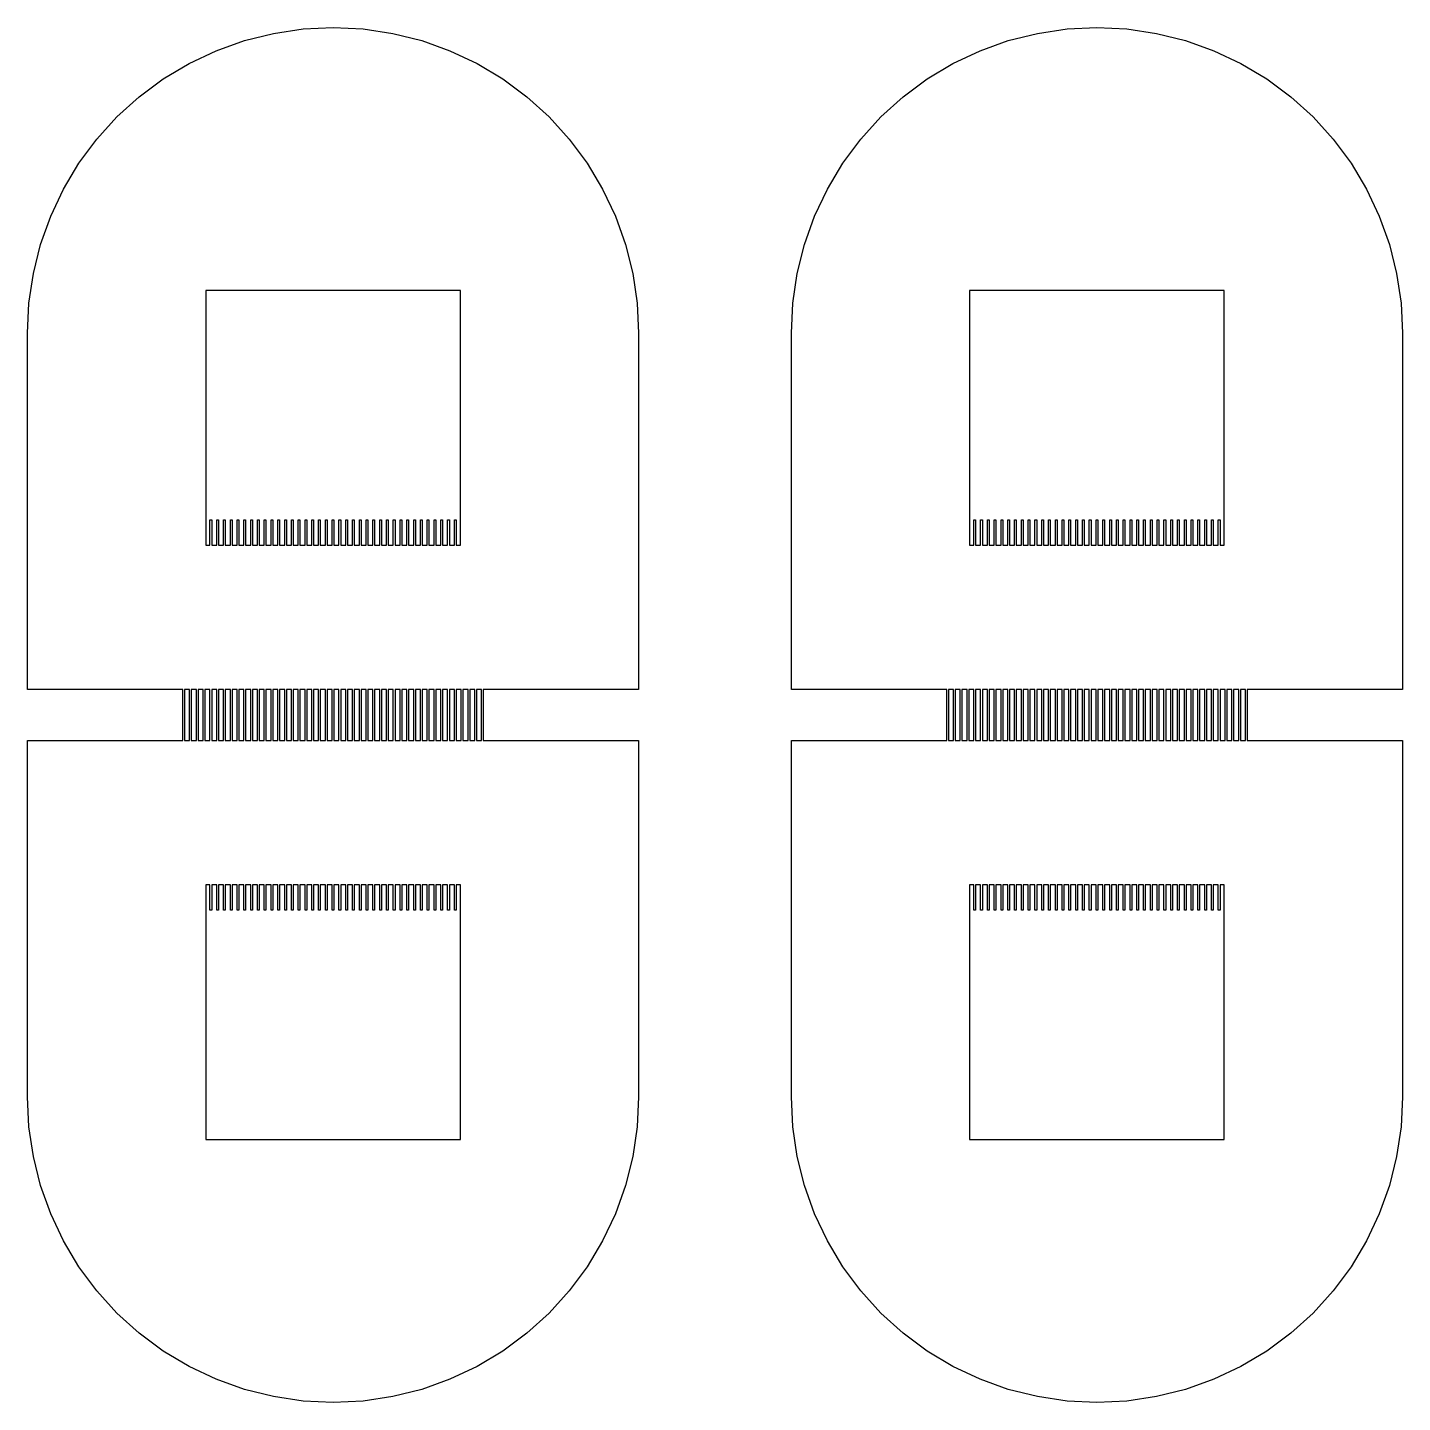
# Model space of a CAD drawing. Extents: x -25 to 122, y -49 to 104.
# Drawn here: x 9.63 to 17.88, y 0.46 to 8.71 of the extents above; entities that cross this region are included whole.
import ezdxf

# ---------------------------------------------------------------- set-up
doc = ezdxf.new("R2010")
doc.units = 0

msp = doc.modelspace()

# ---------------------------------------------------------------- linework, layer by layer
for p, q in [((10.9313, 8.63345), (11.1059, 8.6772)), ((11.1059, 8.6772), (11.284, 8.7036)), ((11.284, 8.7036), (11.4637, 8.71243)), ((11.4637, 8.71243), (11.6435, 8.7036)), ((11.6435, 8.7036), (11.8216, 8.6772)), ((11.8216, 8.6772), (11.9962, 8.63345)), ((15.5168, 8.63345), (15.6914, 8.6772)), ((15.6914, 8.6772), (15.8695, 8.7036)), ((15.8695, 8.7036), (16.0492, 8.71243)), ((16.0492, 8.71243), (16.229, 8.7036)), ((16.229, 8.7036), (16.4071, 8.6772)), ((16.4071, 8.6772), (16.5817, 8.63345)), ((10.7618, 8.57281), (10.9313, 8.63345)), ((11.9962, 8.63345), (12.1657, 8.57281)), ((15.3473, 8.57281), (15.5168, 8.63345)), ((16.5817, 8.63345), (16.7512, 8.57281)), ((10.5991, 8.49585), (10.7618, 8.57281)), ((12.1657, 8.57281), (12.3284, 8.49585)), ((15.1846, 8.49585), (15.3473, 8.57281)), ((16.7512, 8.57281), (16.9139, 8.49585)), ((10.4447, 8.40332), (10.5991, 8.49585)), ((12.3284, 8.49585), (12.4828, 8.40332)), ((15.0302, 8.40332), (15.1846, 8.49585)), ((16.9139, 8.49585), (17.0683, 8.40332)), ((10.3001, 8.2961), (10.4447, 8.40332)), ((12.4828, 8.40332), (12.6273, 8.2961)), ((14.8856, 8.2961), (15.0302, 8.40332)), ((17.0683, 8.40332), (17.2128, 8.2961)), ((10.1668, 8.1752), (10.3001, 8.2961)), ((12.6273, 8.2961), (12.7607, 8.1752)), ((14.7523, 8.1752), (14.8856, 8.2961)), ((17.2128, 8.2961), (17.3462, 8.1752)), ((10.0459, 8.04184), (10.1668, 8.1752)), ((12.7607, 8.1752), (12.8816, 8.04184)), ((14.6314, 8.04184), (14.7523, 8.1752)), ((17.3462, 8.1752), (17.4671, 8.04184)), ((9.93866, 7.89726), (10.0459, 8.04184)), ((12.8816, 8.04184), (12.9888, 7.89726)), ((14.5242, 7.89726), (14.6314, 8.04184)), ((17.4671, 8.04184), (17.5743, 7.89726)), ((9.84613, 7.74287), (9.93866, 7.89726)), ((12.9888, 7.89726), (13.0813, 7.74287)), ((14.4316, 7.74287), (14.5242, 7.89726)), ((17.5743, 7.89726), (17.6669, 7.74287)), ((9.76917, 7.58015), (9.84613, 7.74287)), ((13.0813, 7.74287), (13.1583, 7.58015)), ((14.3547, 7.58015), (14.4316, 7.74287)), ((17.6669, 7.74287), (17.7438, 7.58015)), ((9.70853, 7.41068), (9.76917, 7.58015)), ((13.1583, 7.58015), (13.219, 7.41068)), ((14.294, 7.41068), (14.3547, 7.58015)), ((17.7438, 7.58015), (17.8045, 7.41068)), ((9.66479, 7.23607), (9.70853, 7.41068)), ((13.219, 7.41068), (13.2627, 7.23607)), ((14.2503, 7.23607), (14.294, 7.41068)), ((17.8045, 7.41068), (17.8482, 7.23607)), ((9.63838, 7.05801), (9.66479, 7.23607)), ((13.2627, 7.23607), (13.2891, 7.05801)), ((14.2239, 7.05801), (14.2503, 7.23607)), ((17.8482, 7.23607), (17.8746, 7.05801)), ((12.228, 7.133), (10.6995, 7.133)), ((10.6995, 7.133), (10.6995, 5.60449)), ((12.228, 5.60449), (12.228, 7.133)), ((16.8135, 7.133), (15.285, 7.133)), ((15.285, 7.133), (15.285, 5.60449)), ((16.8135, 5.60449), (16.8135, 7.133)), ((9.62956, 6.87823), (9.63838, 7.05801)), ((13.2891, 7.05801), (13.2979, 6.87823)), ((14.2151, 6.87823), (14.2239, 7.05801)), ((17.8746, 7.05801), (17.8834, 6.87823)), ((9.62956, 4.73834), (9.62956, 6.87823)), ((13.2979, 6.87823), (13.2979, 4.73834)), ((14.2151, 4.73834), (14.2151, 6.87823)), ((17.8834, 6.87823), (17.8834, 4.73834)), ((10.725, 5.75734), (10.7352, 5.75734)), ((10.725, 5.60449), (10.725, 5.75734)), ((10.7352, 5.75734), (10.7352, 5.60449)), ((10.7657, 5.60449), (10.7657, 5.75734)), ((10.7657, 5.75734), (10.7759, 5.75734)), ((10.7759, 5.75734), (10.7759, 5.60449)), ((10.8065, 5.60449), (10.8065, 5.75734)), ((10.8065, 5.75734), (10.8167, 5.75734)), ((10.8167, 5.75734), (10.8167, 5.60449)), ((10.8472, 5.60449), (10.8472, 5.75734)), ((10.8472, 5.75734), (10.8575, 5.75734)), ((10.8575, 5.75734), (10.8575, 5.60449)), ((10.888, 5.60449), (10.888, 5.75734)), ((10.888, 5.75734), (10.8982, 5.75734)), ((10.8982, 5.75734), (10.8982, 5.60449)), ((10.9288, 5.60449), (10.9288, 5.75734)), ((10.9288, 5.75734), (10.939, 5.75734)), ((10.939, 5.75734), (10.939, 5.60449)), ((10.9695, 5.60449), (10.9695, 5.75734)), ((10.9695, 5.75734), (10.9797, 5.75734)), ((10.9797, 5.75734), (10.9797, 5.60449)), ((11.0103, 5.60449), (11.0103, 5.75734)), ((11.0103, 5.75734), (11.0205, 5.75734)), ((11.0205, 5.75734), (11.0205, 5.60449)), ((11.0511, 5.60449), (11.0511, 5.75734)), ((11.0511, 5.75734), (11.0612, 5.75734)), ((11.0612, 5.75734), (11.0612, 5.60449)), ((11.0918, 5.60449), (11.0918, 5.75734)), ((11.0918, 5.75734), (11.102, 5.75734)), ((11.102, 5.75734), (11.102, 5.60449)), ((11.1326, 5.60449), (11.1326, 5.75734)), ((11.1326, 5.75734), (11.1428, 5.75734)), ((11.1428, 5.75734), (11.1428, 5.60449)), ((11.1733, 5.60449), (11.1733, 5.75734)), ((11.1733, 5.75734), (11.1835, 5.75734)), ((11.1835, 5.75734), (11.1835, 5.60449)), ((11.2141, 5.60449), (11.2141, 5.75734)), ((11.2141, 5.75734), (11.2243, 5.75734)), ((11.2243, 5.75734), (11.2243, 5.60449)), ((11.2549, 5.60449), (11.2549, 5.75734)), ((11.2549, 5.75734), (11.265, 5.75734)), ((11.265, 5.75734), (11.265, 5.60449)), ((11.2956, 5.60449), (11.2956, 5.75734)), ((11.2956, 5.75734), (11.3058, 5.75734)), ((11.3058, 5.75734), (11.3058, 5.60449)), ((11.3364, 5.60449), (11.3364, 5.75734)), ((11.3364, 5.75734), (11.3466, 5.75734)), ((11.3466, 5.75734), (11.3466, 5.60449)), ((11.3771, 5.60449), (11.3771, 5.75734)), ((11.3771, 5.75734), (11.3873, 5.75734)), ((11.3873, 5.75734), (11.3873, 5.60449)), ((11.4179, 5.60449), (11.4179, 5.75734)), ((11.4179, 5.75734), (11.4281, 5.75734)), ((11.4281, 5.75734), (11.4281, 5.60449)), ((11.4587, 5.60449), (11.4587, 5.75734)), ((11.4587, 5.75734), (11.4688, 5.75734)), ((11.4688, 5.75734), (11.4688, 5.60449)), ((11.4994, 5.60449), (11.4994, 5.75734)), ((11.4994, 5.75734), (11.5096, 5.75734)), ((11.5096, 5.75734), (11.5096, 5.60449)), ((11.5402, 5.60449), (11.5402, 5.75734)), ((11.5402, 5.75734), (11.5504, 5.75734)), ((11.5504, 5.75734), (11.5504, 5.60449)), ((11.5809, 5.60449), (11.5809, 5.75734)), ((11.5809, 5.75734), (11.5911, 5.75734)), ((11.5911, 5.75734), (11.5911, 5.60449)), ((11.6217, 5.60449), (11.6217, 5.75734)), ((11.6217, 5.75734), (11.6319, 5.75734)), ((11.6319, 5.75734), (11.6319, 5.60449)), ((11.6624, 5.60449), (11.6624, 5.75734)), ((11.6624, 5.75734), (11.6726, 5.75734)), ((11.6726, 5.75734), (11.6726, 5.60449)), ((11.7032, 5.60449), (11.7032, 5.75734)), ((11.7032, 5.75734), (11.7134, 5.75734)), ((11.7134, 5.75734), (11.7134, 5.60449)), ((11.744, 5.60449), (11.744, 5.75734)), ((11.744, 5.75734), (11.7542, 5.75734)), ((11.7542, 5.75734), (11.7542, 5.60449)), ((11.7847, 5.60449), (11.7847, 5.75734)), ((11.7847, 5.75734), (11.7949, 5.75734)), ((11.7949, 5.75734), (11.7949, 5.60449)), ((11.8255, 5.60449), (11.8255, 5.75734)), ((11.8255, 5.75734), (11.8357, 5.75734)), ((11.8357, 5.75734), (11.8357, 5.60449)), ((11.8662, 5.60449), (11.8662, 5.75734)), ((11.8662, 5.75734), (11.8764, 5.75734)), ((11.8764, 5.75734), (11.8764, 5.60449)), ((11.907, 5.60449), (11.907, 5.75734)), ((11.907, 5.75734), (11.9172, 5.75734)), ((11.9172, 5.75734), (11.9172, 5.60449)), ((11.9478, 5.60449), (11.9478, 5.75734)), ((11.9478, 5.75734), (11.9579, 5.75734)), ((11.9579, 5.75734), (11.9579, 5.60449)), ((11.9885, 5.60449), (11.9885, 5.75734)), ((11.9885, 5.75734), (11.9987, 5.75734)), ((11.9987, 5.75734), (11.9987, 5.60449)), ((12.0293, 5.60449), (12.0293, 5.75734)), ((12.0293, 5.75734), (12.0395, 5.75734)), ((12.0395, 5.75734), (12.0395, 5.60449)), ((12.07, 5.60449), (12.07, 5.75734)), ((12.07, 5.75734), (12.0802, 5.75734)), ((12.0802, 5.75734), (12.0802, 5.60449)), ((12.1108, 5.60449), (12.1108, 5.75734)), ((12.1108, 5.75734), (12.121, 5.75734)), ((12.121, 5.75734), (12.121, 5.60449)), ((12.1516, 5.60449), (12.1516, 5.75734)), ((12.1516, 5.75734), (12.1618, 5.75734)), ((12.1618, 5.75734), (12.1618, 5.60449)), ((12.1923, 5.60449), (12.1923, 5.75734)), ((12.1923, 5.75734), (12.2025, 5.75734)), ((12.2025, 5.75734), (12.2025, 5.60449)), ((15.3105, 5.75734), (15.3207, 5.75734)), ((15.3105, 5.60449), (15.3105, 5.75734)), ((15.3207, 5.75734), (15.3207, 5.60449)), ((15.3512, 5.60449), (15.3512, 5.75734)), ((15.3512, 5.75734), (15.3614, 5.75734)), ((15.3614, 5.75734), (15.3614, 5.60449)), ((15.392, 5.60449), (15.392, 5.75734)), ((15.392, 5.75734), (15.4022, 5.75734)), ((15.4022, 5.75734), (15.4022, 5.60449)), ((15.4328, 5.60449), (15.4328, 5.75734)), ((15.4328, 5.75734), (15.4429, 5.75734)), ((15.4429, 5.75734), (15.4429, 5.60449)), ((15.4735, 5.60449), (15.4735, 5.75734)), ((15.4735, 5.75734), (15.4837, 5.75734)), ((15.4837, 5.75734), (15.4837, 5.60449)), ((15.5143, 5.60449), (15.5143, 5.75734)), ((15.5143, 5.75734), (15.5245, 5.75734)), ((15.5245, 5.75734), (15.5245, 5.60449)), ((15.555, 5.60449), (15.555, 5.75734)), ((15.555, 5.75734), (15.5652, 5.75734)), ((15.5652, 5.75734), (15.5652, 5.60449)), ((15.5958, 5.60449), (15.5958, 5.75734)), ((15.5958, 5.75734), (15.606, 5.75734)), ((15.606, 5.75734), (15.606, 5.60449)), ((15.6366, 5.60449), (15.6366, 5.75734)), ((15.6366, 5.75734), (15.6467, 5.75734)), ((15.6467, 5.75734), (15.6467, 5.60449)), ((15.6773, 5.60449), (15.6773, 5.75734)), ((15.6773, 5.75734), (15.6875, 5.75734)), ((15.6875, 5.75734), (15.6875, 5.60449)), ((15.7181, 5.60449), (15.7181, 5.75734)), ((15.7181, 5.75734), (15.7283, 5.75734)), ((15.7283, 5.75734), (15.7283, 5.60449)), ((15.7588, 5.60449), (15.7588, 5.75734)), ((15.7588, 5.75734), (15.769, 5.75734)), ((15.769, 5.75734), (15.769, 5.60449)), ((15.7996, 5.60449), (15.7996, 5.75734)), ((15.7996, 5.75734), (15.8098, 5.75734)), ((15.8098, 5.75734), (15.8098, 5.60449)), ((15.8404, 5.60449), (15.8404, 5.75734)), ((15.8404, 5.75734), (15.8505, 5.75734)), ((15.8505, 5.75734), (15.8505, 5.60449)), ((15.8811, 5.60449), (15.8811, 5.75734)), ((15.8811, 5.75734), (15.8913, 5.75734)), ((15.8913, 5.75734), (15.8913, 5.60449)), ((15.9219, 5.60449), (15.9219, 5.75734)), ((15.9219, 5.75734), (15.9321, 5.75734)), ((15.9321, 5.75734), (15.9321, 5.60449)), ((15.9626, 5.60449), (15.9626, 5.75734)), ((15.9626, 5.75734), (15.9728, 5.75734)), ((15.9728, 5.75734), (15.9728, 5.60449)), ((16.0034, 5.60449), (16.0034, 5.75734)), ((16.0034, 5.75734), (16.0136, 5.75734)), ((16.0136, 5.75734), (16.0136, 5.60449)), ((16.0442, 5.60449), (16.0442, 5.75734)), ((16.0442, 5.75734), (16.0543, 5.75734)), ((16.0543, 5.75734), (16.0543, 5.60449)), ((16.0849, 5.60449), (16.0849, 5.75734)), ((16.0849, 5.75734), (16.0951, 5.75734)), ((16.0951, 5.75734), (16.0951, 5.60449)), ((16.1257, 5.60449), (16.1257, 5.75734)), ((16.1257, 5.75734), (16.1358, 5.75734)), ((16.1358, 5.75734), (16.1358, 5.60449)), ((16.1664, 5.60449), (16.1664, 5.75734)), ((16.1664, 5.75734), (16.1766, 5.75734)), ((16.1766, 5.75734), (16.1766, 5.60449)), ((16.2072, 5.60449), (16.2072, 5.75734)), ((16.2072, 5.75734), (16.2174, 5.75734)), ((16.2174, 5.75734), (16.2174, 5.60449)), ((16.2479, 5.60449), (16.2479, 5.75734)), ((16.2479, 5.75734), (16.2581, 5.75734)), ((16.2581, 5.75734), (16.2581, 5.60449)), ((16.2887, 5.60449), (16.2887, 5.75734)), ((16.2887, 5.75734), (16.2989, 5.75734)), ((16.2989, 5.75734), (16.2989, 5.60449)), ((16.3295, 5.60449), (16.3295, 5.75734)), ((16.3295, 5.75734), (16.3396, 5.75734)), ((16.3396, 5.75734), (16.3396, 5.60449)), ((16.3702, 5.60449), (16.3702, 5.75734)), ((16.3702, 5.75734), (16.3804, 5.75734)), ((16.3804, 5.75734), (16.3804, 5.60449)), ((16.411, 5.60449), (16.411, 5.75734)), ((16.411, 5.75734), (16.4212, 5.75734)), ((16.4212, 5.75734), (16.4212, 5.60449)), ((16.4517, 5.60449), (16.4517, 5.75734)), ((16.4517, 5.75734), (16.4619, 5.75734)), ((16.4619, 5.75734), (16.4619, 5.60449)), ((16.4925, 5.60449), (16.4925, 5.75734)), ((16.4925, 5.75734), (16.5027, 5.75734)), ((16.5027, 5.75734), (16.5027, 5.60449)), ((16.5333, 5.60449), (16.5333, 5.75734)), ((16.5333, 5.75734), (16.5434, 5.75734)), ((16.5434, 5.75734), (16.5434, 5.60449)), ((16.574, 5.60449), (16.574, 5.75734)), ((16.574, 5.75734), (16.5842, 5.75734)), ((16.5842, 5.75734), (16.5842, 5.60449)), ((16.6148, 5.60449), (16.6148, 5.75734)), ((16.6148, 5.75734), (16.625, 5.75734)), ((16.625, 5.75734), (16.625, 5.60449)), ((16.6555, 5.60449), (16.6555, 5.75734)), ((16.6555, 5.75734), (16.6657, 5.75734)), ((16.6657, 5.75734), (16.6657, 5.60449)), ((16.6963, 5.60449), (16.6963, 5.75734)), ((16.6963, 5.75734), (16.7065, 5.75734)), ((16.7065, 5.75734), (16.7065, 5.60449)), ((16.7371, 5.60449), (16.7371, 5.75734)), ((16.7371, 5.75734), (16.7473, 5.75734)), ((16.7473, 5.75734), (16.7473, 5.60449)), ((16.7778, 5.60449), (16.7778, 5.75734)), ((16.7778, 5.75734), (16.788, 5.75734)), ((16.788, 5.75734), (16.788, 5.60449)), ((10.6995, 5.60449), (10.725, 5.60449)), ((10.7352, 5.60449), (10.7657, 5.60449)), ((10.7759, 5.60449), (10.8065, 5.60449)), ((10.8167, 5.60449), (10.8472, 5.60449)), ((10.8575, 5.60449), (10.888, 5.60449)), ((10.8982, 5.60449), (10.9288, 5.60449)), ((10.939, 5.60449), (10.9695, 5.60449)), ((10.9797, 5.60449), (11.0103, 5.60449)), ((11.0205, 5.60449), (11.0511, 5.60449)), ((11.0612, 5.60449), (11.0918, 5.60449)), ((11.102, 5.60449), (11.1326, 5.60449)), ((11.1428, 5.60449), (11.1733, 5.60449)), ((11.1835, 5.60449), (11.2141, 5.60449)), ((11.2243, 5.60449), (11.2549, 5.60449)), ((11.265, 5.60449), (11.2956, 5.60449)), ((11.3058, 5.60449), (11.3364, 5.60449)), ((11.3466, 5.60449), (11.3771, 5.60449)), ((11.3873, 5.60449), (11.4179, 5.60449)), ((11.4281, 5.60449), (11.4587, 5.60449)), ((11.4688, 5.60449), (11.4994, 5.60449)), ((11.5096, 5.60449), (11.5402, 5.60449)), ((11.5504, 5.60449), (11.5809, 5.60449)), ((11.5911, 5.60449), (11.6217, 5.60449)), ((11.6319, 5.60449), (11.6624, 5.60449)), ((11.6726, 5.60449), (11.7032, 5.60449)), ((11.7134, 5.60449), (11.744, 5.60449)), ((11.7542, 5.60449), (11.7847, 5.60449)), ((11.7949, 5.60449), (11.8255, 5.60449)), ((11.8357, 5.60449), (11.8662, 5.60449)), ((11.8764, 5.60449), (11.907, 5.60449)), ((11.9172, 5.60449), (11.9478, 5.60449)), ((11.9579, 5.60449), (11.9885, 5.60449)), ((11.9987, 5.60449), (12.0293, 5.60449)), ((12.0395, 5.60449), (12.07, 5.60449)), ((12.0802, 5.60449), (12.1108, 5.60449)), ((12.121, 5.60449), (12.1516, 5.60449)), ((12.1618, 5.60449), (12.1923, 5.60449)), ((12.2025, 5.60449), (12.228, 5.60449)), ((15.285, 5.60449), (15.3105, 5.60449)), ((15.3207, 5.60449), (15.3512, 5.60449)), ((15.3614, 5.60449), (15.392, 5.60449)), ((15.4022, 5.60449), (15.4328, 5.60449)), ((15.4429, 5.60449), (15.4735, 5.60449)), ((15.4837, 5.60449), (15.5143, 5.60449)), ((15.5245, 5.60449), (15.555, 5.60449)), ((15.5652, 5.60449), (15.5958, 5.60449)), ((15.606, 5.60449), (15.6366, 5.60449)), ((15.6467, 5.60449), (15.6773, 5.60449)), ((15.6875, 5.60449), (15.7181, 5.60449)), ((15.7283, 5.60449), (15.7588, 5.60449)), ((15.769, 5.60449), (15.7996, 5.60449)), ((15.8098, 5.60449), (15.8404, 5.60449)), ((15.8505, 5.60449), (15.8811, 5.60449)), ((15.8913, 5.60449), (15.9219, 5.60449)), ((15.9321, 5.60449), (15.9626, 5.60449)), ((15.9728, 5.60449), (16.0034, 5.60449)), ((16.0136, 5.60449), (16.0442, 5.60449)), ((16.0543, 5.60449), (16.0849, 5.60449)), ((16.0951, 5.60449), (16.1257, 5.60449)), ((16.1358, 5.60449), (16.1664, 5.60449)), ((16.1766, 5.60449), (16.2072, 5.60449)), ((16.2174, 5.60449), (16.2479, 5.60449)), ((16.2581, 5.60449), (16.2887, 5.60449)), ((16.2989, 5.60449), (16.3295, 5.60449)), ((16.3396, 5.60449), (16.3702, 5.60449)), ((16.3804, 5.60449), (16.411, 5.60449)), ((16.4212, 5.60449), (16.4517, 5.60449)), ((16.4619, 5.60449), (16.4925, 5.60449)), ((16.5027, 5.60449), (16.5333, 5.60449)), ((16.5434, 5.60449), (16.574, 5.60449)), ((16.5842, 5.60449), (16.6148, 5.60449)), ((16.625, 5.60449), (16.6555, 5.60449)), ((16.6657, 5.60449), (16.6963, 5.60449)), ((16.7065, 5.60449), (16.7371, 5.60449)), ((16.7473, 5.60449), (16.7778, 5.60449)), ((16.788, 5.60449), (16.8135, 5.60449)), ((10.5619, 4.73834), (9.62956, 4.73834)), ((10.5619, 4.43265), (10.5619, 4.73834)), ((10.6027, 4.73834), (10.5721, 4.73834)), ((10.5721, 4.73834), (10.5721, 4.43265)), ((10.6027, 4.43265), (10.6027, 4.73834)), ((10.6434, 4.73834), (10.6129, 4.73834)), ((10.6129, 4.73834), (10.6129, 4.43265)), ((10.6434, 4.43265), (10.6434, 4.73834)), ((10.6842, 4.73834), (10.6536, 4.73834)), ((10.6536, 4.73834), (10.6536, 4.43265)), ((10.6842, 4.43265), (10.6842, 4.73834)), ((10.725, 4.73834), (10.6944, 4.73834)), ((10.6944, 4.73834), (10.6944, 4.43265)), ((10.725, 4.43265), (10.725, 4.73834)), ((10.7657, 4.73834), (10.7352, 4.73834)), ((10.7352, 4.73834), (10.7352, 4.43265)), ((10.7657, 4.43265), (10.7657, 4.73834)), ((10.8065, 4.73834), (10.7759, 4.73834)), ((10.7759, 4.73834), (10.7759, 4.43265)), ((10.8065, 4.43265), (10.8065, 4.73834)), ((10.8472, 4.73834), (10.8167, 4.73834)), ((10.8167, 4.73834), (10.8167, 4.43265)), ((10.8472, 4.43265), (10.8472, 4.73834)), ((10.888, 4.73834), (10.8575, 4.73834)), ((10.8575, 4.73834), (10.8575, 4.43265)), ((10.888, 4.43265), (10.888, 4.73834)), ((10.9288, 4.73834), (10.8982, 4.73834)), ((10.8982, 4.73834), (10.8982, 4.43265)), ((10.9288, 4.43265), (10.9288, 4.73834)), ((10.9695, 4.73834), (10.939, 4.73834)), ((10.939, 4.73834), (10.939, 4.43265)), ((10.9695, 4.43265), (10.9695, 4.73834)), ((11.0103, 4.73834), (10.9797, 4.73834)), ((10.9797, 4.73834), (10.9797, 4.43265)), ((11.0103, 4.43265), (11.0103, 4.73834)), ((11.0511, 4.73834), (11.0205, 4.73834)), ((11.0205, 4.73834), (11.0205, 4.43265)), ((11.0511, 4.43265), (11.0511, 4.73834)), ((11.0918, 4.73834), (11.0612, 4.73834)), ((11.0612, 4.73834), (11.0612, 4.43265)), ((11.0918, 4.43265), (11.0918, 4.73834)), ((11.1326, 4.73834), (11.102, 4.73834)), ((11.102, 4.73834), (11.102, 4.43265)), ((11.1326, 4.43265), (11.1326, 4.73834)), ((11.1733, 4.73834), (11.1428, 4.73834)), ((11.1428, 4.73834), (11.1428, 4.43265)), ((11.1733, 4.43265), (11.1733, 4.73834)), ((11.2141, 4.73834), (11.1835, 4.73834)), ((11.1835, 4.73834), (11.1835, 4.43265)), ((11.2141, 4.43265), (11.2141, 4.73834)), ((11.2549, 4.73834), (11.2243, 4.73834)), ((11.2243, 4.73834), (11.2243, 4.43265)), ((11.2549, 4.43265), (11.2549, 4.73834)), ((11.2956, 4.73834), (11.265, 4.73834)), ((11.265, 4.73834), (11.265, 4.43265)), ((11.2956, 4.43265), (11.2956, 4.73834)), ((11.3364, 4.73834), (11.3058, 4.73834)), ((11.3058, 4.73834), (11.3058, 4.43265)), ((11.3364, 4.43265), (11.3364, 4.73834)), ((11.3771, 4.73834), (11.3466, 4.73834)), ((11.3466, 4.73834), (11.3466, 4.43265)), ((11.3771, 4.43265), (11.3771, 4.73834)), ((11.4179, 4.73834), (11.3873, 4.73834)), ((11.3873, 4.73834), (11.3873, 4.43265)), ((11.4179, 4.43265), (11.4179, 4.73834)), ((11.4587, 4.73834), (11.4281, 4.73834)), ((11.4281, 4.73834), (11.4281, 4.43265)), ((11.4587, 4.43265), (11.4587, 4.73834)), ((11.4994, 4.73834), (11.4688, 4.73834)), ((11.4688, 4.73834), (11.4688, 4.43265)), ((11.4994, 4.43265), (11.4994, 4.73834)), ((11.5402, 4.73834), (11.5096, 4.73834)), ((11.5096, 4.73834), (11.5096, 4.43265)), ((11.5402, 4.43265), (11.5402, 4.73834)), ((11.5809, 4.73834), (11.5504, 4.73834)), ((11.5504, 4.73834), (11.5504, 4.43265)), ((11.5809, 4.43265), (11.5809, 4.73834)), ((11.6217, 4.73834), (11.5911, 4.73834)), ((11.5911, 4.73834), (11.5911, 4.43265)), ((11.6217, 4.43265), (11.6217, 4.73834)), ((11.6624, 4.73834), (11.6319, 4.73834)), ((11.6319, 4.73834), (11.6319, 4.43265)), ((11.6624, 4.43265), (11.6624, 4.73834)), ((11.7032, 4.73834), (11.6726, 4.73834)), ((11.6726, 4.73834), (11.6726, 4.43265)), ((11.7032, 4.43265), (11.7032, 4.73834)), ((11.744, 4.73834), (11.7134, 4.73834)), ((11.7134, 4.73834), (11.7134, 4.43265)), ((11.744, 4.43265), (11.744, 4.73834)), ((11.7847, 4.73834), (11.7542, 4.73834)), ((11.7542, 4.73834), (11.7542, 4.43265)), ((11.7847, 4.43265), (11.7847, 4.73834)), ((11.8255, 4.73834), (11.7949, 4.73834)), ((11.7949, 4.73834), (11.7949, 4.43265)), ((11.8255, 4.43265), (11.8255, 4.73834)), ((11.8662, 4.73834), (11.8357, 4.73834)), ((11.8357, 4.73834), (11.8357, 4.43265)), ((11.8662, 4.43265), (11.8662, 4.73834)), ((11.907, 4.73834), (11.8764, 4.73834)), ((11.8764, 4.73834), (11.8764, 4.43265)), ((11.907, 4.43265), (11.907, 4.73834)), ((11.9478, 4.73834), (11.9172, 4.73834)), ((11.9172, 4.73834), (11.9172, 4.43265)), ((11.9478, 4.43265), (11.9478, 4.73834)), ((11.9885, 4.73834), (11.9579, 4.73834)), ((11.9579, 4.73834), (11.9579, 4.43265)), ((11.9885, 4.43265), (11.9885, 4.73834)), ((12.0293, 4.73834), (11.9987, 4.73834)), ((11.9987, 4.73834), (11.9987, 4.43265)), ((12.0293, 4.43265), (12.0293, 4.73834)), ((12.07, 4.73834), (12.0395, 4.73834)), ((12.0395, 4.73834), (12.0395, 4.43265)), ((12.07, 4.43265), (12.07, 4.73834)), ((12.1108, 4.73834), (12.0802, 4.73834)), ((12.0802, 4.73834), (12.0802, 4.43265)), ((12.1108, 4.43265), (12.1108, 4.73834)), ((12.1516, 4.73834), (12.121, 4.73834)), ((12.121, 4.73834), (12.121, 4.43265)), ((12.1516, 4.43265), (12.1516, 4.73834)), ((12.1923, 4.73834), (12.1618, 4.73834)), ((12.1618, 4.73834), (12.1618, 4.43265)), ((12.1923, 4.43265), (12.1923, 4.73834)), ((12.2331, 4.73834), (12.2025, 4.73834)), ((12.2025, 4.73834), (12.2025, 4.43265)), ((12.2331, 4.43265), (12.2331, 4.73834)), ((12.2738, 4.73834), (12.2433, 4.73834)), ((12.2433, 4.73834), (12.2433, 4.43265)), ((12.2738, 4.43265), (12.2738, 4.73834)), ((12.3146, 4.73834), (12.284, 4.73834)), ((12.284, 4.73834), (12.284, 4.43265)), ((12.3146, 4.43265), (12.3146, 4.73834)), ((12.3554, 4.73834), (12.3248, 4.73834)), ((12.3248, 4.73834), (12.3248, 4.43265)), ((12.3554, 4.43265), (12.3554, 4.73834)), ((13.2979, 4.73834), (12.3656, 4.73834)), ((12.3656, 4.73834), (12.3656, 4.43265)), ((15.1474, 4.73834), (14.2151, 4.73834)), ((15.1474, 4.43265), (15.1474, 4.73834)), ((15.1882, 4.73834), (15.1576, 4.73834)), ((15.1576, 4.73834), (15.1576, 4.43265)), ((15.1882, 4.43265), (15.1882, 4.73834)), ((15.229, 4.73834), (15.1984, 4.73834)), ((15.1984, 4.73834), (15.1984, 4.43265)), ((15.229, 4.43265), (15.229, 4.73834)), ((15.2697, 4.73834), (15.2391, 4.73834)), ((15.2391, 4.73834), (15.2391, 4.43265)), ((15.2697, 4.43265), (15.2697, 4.73834)), ((15.3105, 4.73834), (15.2799, 4.73834)), ((15.2799, 4.73834), (15.2799, 4.43265)), ((15.3105, 4.43265), (15.3105, 4.73834)), ((15.3512, 4.73834), (15.3207, 4.73834)), ((15.3207, 4.73834), (15.3207, 4.43265)), ((15.3512, 4.43265), (15.3512, 4.73834)), ((15.392, 4.73834), (15.3614, 4.73834)), ((15.3614, 4.73834), (15.3614, 4.43265)), ((15.392, 4.43265), (15.392, 4.73834)), ((15.4328, 4.73834), (15.4022, 4.73834)), ((15.4022, 4.73834), (15.4022, 4.43265)), ((15.4328, 4.43265), (15.4328, 4.73834)), ((15.4735, 4.73834), (15.4429, 4.73834)), ((15.4429, 4.73834), (15.4429, 4.43265)), ((15.4735, 4.43265), (15.4735, 4.73834)), ((15.5143, 4.73834), (15.4837, 4.73834)), ((15.4837, 4.73834), (15.4837, 4.43265)), ((15.5143, 4.43265), (15.5143, 4.73834)), ((15.555, 4.73834), (15.5245, 4.73834)), ((15.5245, 4.73834), (15.5245, 4.43265)), ((15.555, 4.43265), (15.555, 4.73834)), ((15.5958, 4.73834), (15.5652, 4.73834)), ((15.5652, 4.73834), (15.5652, 4.43265)), ((15.5958, 4.43265), (15.5958, 4.73834)), ((15.6366, 4.73834), (15.606, 4.73834)), ((15.606, 4.73834), (15.606, 4.43265)), ((15.6366, 4.43265), (15.6366, 4.73834)), ((15.6773, 4.73834), (15.6467, 4.73834)), ((15.6467, 4.73834), (15.6467, 4.43265)), ((15.6773, 4.43265), (15.6773, 4.73834)), ((15.7181, 4.73834), (15.6875, 4.73834)), ((15.6875, 4.73834), (15.6875, 4.43265)), ((15.7181, 4.43265), (15.7181, 4.73834)), ((15.7588, 4.73834), (15.7283, 4.73834)), ((15.7283, 4.73834), (15.7283, 4.43265)), ((15.7588, 4.43265), (15.7588, 4.73834)), ((15.7996, 4.73834), (15.769, 4.73834)), ((15.769, 4.73834), (15.769, 4.43265)), ((15.7996, 4.43265), (15.7996, 4.73834)), ((15.8404, 4.73834), (15.8098, 4.73834)), ((15.8098, 4.73834), (15.8098, 4.43265)), ((15.8404, 4.43265), (15.8404, 4.73834)), ((15.8811, 4.73834), (15.8505, 4.73834)), ((15.8505, 4.73834), (15.8505, 4.43265)), ((15.8811, 4.43265), (15.8811, 4.73834)), ((15.9219, 4.73834), (15.8913, 4.73834)), ((15.8913, 4.73834), (15.8913, 4.43265)), ((15.9219, 4.43265), (15.9219, 4.73834)), ((15.9626, 4.73834), (15.9321, 4.73834)), ((15.9321, 4.73834), (15.9321, 4.43265)), ((15.9626, 4.43265), (15.9626, 4.73834)), ((16.0034, 4.73834), (15.9728, 4.73834)), ((15.9728, 4.73834), (15.9728, 4.43265)), ((16.0034, 4.43265), (16.0034, 4.73834)), ((16.0442, 4.73834), (16.0136, 4.73834)), ((16.0136, 4.73834), (16.0136, 4.43265)), ((16.0442, 4.43265), (16.0442, 4.73834)), ((16.0849, 4.73834), (16.0543, 4.73834)), ((16.0543, 4.73834), (16.0543, 4.43265)), ((16.0849, 4.43265), (16.0849, 4.73834)), ((16.1257, 4.73834), (16.0951, 4.73834)), ((16.0951, 4.73834), (16.0951, 4.43265)), ((16.1257, 4.43265), (16.1257, 4.73834)), ((16.1664, 4.73834), (16.1358, 4.73834)), ((16.1358, 4.73834), (16.1358, 4.43265)), ((16.1664, 4.43265), (16.1664, 4.73834)), ((16.2072, 4.73834), (16.1766, 4.73834)), ((16.1766, 4.73834), (16.1766, 4.43265)), ((16.2072, 4.43265), (16.2072, 4.73834)), ((16.2479, 4.73834), (16.2174, 4.73834)), ((16.2174, 4.73834), (16.2174, 4.43265)), ((16.2479, 4.43265), (16.2479, 4.73834)), ((16.2887, 4.73834), (16.2581, 4.73834)), ((16.2581, 4.73834), (16.2581, 4.43265)), ((16.2887, 4.43265), (16.2887, 4.73834)), ((16.3295, 4.73834), (16.2989, 4.73834)), ((16.2989, 4.73834), (16.2989, 4.43265)), ((16.3295, 4.43265), (16.3295, 4.73834)), ((16.3702, 4.73834), (16.3396, 4.73834)), ((16.3396, 4.73834), (16.3396, 4.43265)), ((16.3702, 4.43265), (16.3702, 4.73834)), ((16.411, 4.73834), (16.3804, 4.73834)), ((16.3804, 4.73834), (16.3804, 4.43265)), ((16.411, 4.43265), (16.411, 4.73834)), ((16.4517, 4.73834), (16.4212, 4.73834)), ((16.4212, 4.73834), (16.4212, 4.43265)), ((16.4517, 4.43265), (16.4517, 4.73834)), ((16.4925, 4.73834), (16.4619, 4.73834)), ((16.4619, 4.73834), (16.4619, 4.43265)), ((16.4925, 4.43265), (16.4925, 4.73834)), ((16.5333, 4.73834), (16.5027, 4.73834)), ((16.5027, 4.73834), (16.5027, 4.43265)), ((16.5333, 4.43265), (16.5333, 4.73834)), ((16.574, 4.73834), (16.5434, 4.73834)), ((16.5434, 4.73834), (16.5434, 4.43265)), ((16.574, 4.43265), (16.574, 4.73834)), ((16.6148, 4.73834), (16.5842, 4.73834)), ((16.5842, 4.73834), (16.5842, 4.43265)), ((16.6148, 4.43265), (16.6148, 4.73834)), ((16.6555, 4.73834), (16.625, 4.73834)), ((16.625, 4.73834), (16.625, 4.43265)), ((16.6555, 4.43265), (16.6555, 4.73834)), ((16.6963, 4.73834), (16.6657, 4.73834)), ((16.6657, 4.73834), (16.6657, 4.43265)), ((16.6963, 4.43265), (16.6963, 4.73834)), ((16.7371, 4.73834), (16.7065, 4.73834)), ((16.7065, 4.73834), (16.7065, 4.43265)), ((16.7371, 4.43265), (16.7371, 4.73834)), ((16.7778, 4.73834), (16.7473, 4.73834)), ((16.7473, 4.73834), (16.7473, 4.43265)), ((16.7778, 4.43265), (16.7778, 4.73834)), ((16.8186, 4.73834), (16.788, 4.73834)), ((16.788, 4.73834), (16.788, 4.43265)), ((16.8186, 4.43265), (16.8186, 4.73834)), ((16.8593, 4.73834), (16.8288, 4.73834)), ((16.8288, 4.73834), (16.8288, 4.43265)), ((16.8593, 4.43265), (16.8593, 4.73834)), ((16.9001, 4.73834), (16.8695, 4.73834)), ((16.8695, 4.73834), (16.8695, 4.43265)), ((16.9001, 4.43265), (16.9001, 4.73834)), ((16.9409, 4.73834), (16.9103, 4.73834)), ((16.9103, 4.73834), (16.9103, 4.43265)), ((16.9409, 4.43265), (16.9409, 4.73834)), ((17.8834, 4.73834), (16.951, 4.73834)), ((16.951, 4.73834), (16.951, 4.43265)), ((9.62956, 2.29274), (9.62956, 4.43265)), ((9.62956, 4.43265), (10.5619, 4.43265)), ((10.5721, 4.43265), (10.6027, 4.43265)), ((10.6129, 4.43265), (10.6434, 4.43265)), ((10.6536, 4.43265), (10.6842, 4.43265)), ((10.6944, 4.43265), (10.725, 4.43265)), ((10.7352, 4.43265), (10.7657, 4.43265)), ((10.7759, 4.43265), (10.8065, 4.43265)), ((10.8167, 4.43265), (10.8472, 4.43265)), ((10.8575, 4.43265), (10.888, 4.43265)), ((10.8982, 4.43265), (10.9288, 4.43265)), ((10.939, 4.43265), (10.9695, 4.43265)), ((10.9797, 4.43265), (11.0103, 4.43265)), ((11.0205, 4.43265), (11.0511, 4.43265)), ((11.0612, 4.43265), (11.0918, 4.43265)), ((11.102, 4.43265), (11.1326, 4.43265)), ((11.1428, 4.43265), (11.1733, 4.43265)), ((11.1835, 4.43265), (11.2141, 4.43265)), ((11.2243, 4.43265), (11.2549, 4.43265)), ((11.265, 4.43265), (11.2956, 4.43265)), ((11.3058, 4.43265), (11.3364, 4.43265)), ((11.3466, 4.43265), (11.3771, 4.43265)), ((11.3873, 4.43265), (11.4179, 4.43265)), ((11.4281, 4.43265), (11.4587, 4.43265)), ((11.4688, 4.43265), (11.4994, 4.43265)), ((11.5096, 4.43265), (11.5402, 4.43265)), ((11.5504, 4.43265), (11.5809, 4.43265)), ((11.5911, 4.43265), (11.6217, 4.43265)), ((11.6319, 4.43265), (11.6624, 4.43265)), ((11.6726, 4.43265), (11.7032, 4.43265)), ((11.7134, 4.43265), (11.744, 4.43265)), ((11.7542, 4.43265), (11.7847, 4.43265)), ((11.7949, 4.43265), (11.8255, 4.43265)), ((11.8357, 4.43265), (11.8662, 4.43265)), ((11.8764, 4.43265), (11.907, 4.43265)), ((11.9172, 4.43265), (11.9478, 4.43265)), ((11.9579, 4.43265), (11.9885, 4.43265)), ((11.9987, 4.43265), (12.0293, 4.43265)), ((12.0395, 4.43265), (12.07, 4.43265)), ((12.0802, 4.43265), (12.1108, 4.43265)), ((12.121, 4.43265), (12.1516, 4.43265)), ((12.1618, 4.43265), (12.1923, 4.43265)), ((12.2025, 4.43265), (12.2331, 4.43265)), ((12.2433, 4.43265), (12.2738, 4.43265)), ((12.284, 4.43265), (12.3146, 4.43265)), ((12.3248, 4.43265), (12.3554, 4.43265)), ((12.3656, 4.43265), (13.2979, 4.43265)), ((13.2979, 4.43265), (13.2979, 2.29274)), ((14.2151, 2.29274), (14.2151, 4.43265)), ((14.2151, 4.43265), (15.1474, 4.43265)), ((15.1576, 4.43265), (15.1882, 4.43265)), ((15.1984, 4.43265), (15.229, 4.43265)), ((15.2391, 4.43265), (15.2697, 4.43265)), ((15.2799, 4.43265), (15.3105, 4.43265)), ((15.3207, 4.43265), (15.3512, 4.43265)), ((15.3614, 4.43265), (15.392, 4.43265)), ((15.4022, 4.43265), (15.4328, 4.43265)), ((15.4429, 4.43265), (15.4735, 4.43265)), ((15.4837, 4.43265), (15.5143, 4.43265)), ((15.5245, 4.43265), (15.555, 4.43265)), ((15.5652, 4.43265), (15.5958, 4.43265)), ((15.606, 4.43265), (15.6366, 4.43265)), ((15.6467, 4.43265), (15.6773, 4.43265)), ((15.6875, 4.43265), (15.7181, 4.43265)), ((15.7283, 4.43265), (15.7588, 4.43265)), ((15.769, 4.43265), (15.7996, 4.43265)), ((15.8098, 4.43265), (15.8404, 4.43265)), ((15.8505, 4.43265), (15.8811, 4.43265)), ((15.8913, 4.43265), (15.9219, 4.43265)), ((15.9321, 4.43265), (15.9626, 4.43265)), ((15.9728, 4.43265), (16.0034, 4.43265)), ((16.0136, 4.43265), (16.0442, 4.43265)), ((16.0543, 4.43265), (16.0849, 4.43265)), ((16.0951, 4.43265), (16.1257, 4.43265)), ((16.1358, 4.43265), (16.1664, 4.43265)), ((16.1766, 4.43265), (16.2072, 4.43265)), ((16.2174, 4.43265), (16.2479, 4.43265)), ((16.2581, 4.43265), (16.2887, 4.43265)), ((16.2989, 4.43265), (16.3295, 4.43265)), ((16.3396, 4.43265), (16.3702, 4.43265)), ((16.3804, 4.43265), (16.411, 4.43265)), ((16.4212, 4.43265), (16.4517, 4.43265)), ((16.4619, 4.43265), (16.4925, 4.43265)), ((16.5027, 4.43265), (16.5333, 4.43265)), ((16.5434, 4.43265), (16.574, 4.43265)), ((16.5842, 4.43265), (16.6148, 4.43265)), ((16.625, 4.43265), (16.6555, 4.43265)), ((16.6657, 4.43265), (16.6963, 4.43265)), ((16.7065, 4.43265), (16.7371, 4.43265)), ((16.7473, 4.43265), (16.7778, 4.43265)), ((16.788, 4.43265), (16.8186, 4.43265)), ((16.8288, 4.43265), (16.8593, 4.43265)), ((16.8695, 4.43265), (16.9001, 4.43265)), ((16.9103, 4.43265), (16.9409, 4.43265)), ((16.951, 4.43265), (17.8834, 4.43265)), ((17.8834, 4.43265), (17.8834, 2.29274)), ((10.725, 3.5665), (10.6995, 3.5665)), ((10.6995, 3.5665), (10.6995, 2.03799)), ((10.725, 3.41365), (10.725, 3.5665)), ((10.7657, 3.5665), (10.7352, 3.5665)), ((10.7352, 3.5665), (10.7352, 3.41365)), ((10.7657, 3.41365), (10.7657, 3.5665)), ((10.8065, 3.5665), (10.7759, 3.5665)), ((10.7759, 3.5665), (10.7759, 3.41365)), ((10.8065, 3.41365), (10.8065, 3.5665)), ((10.8472, 3.5665), (10.8167, 3.5665)), ((10.8167, 3.5665), (10.8167, 3.41365)), ((10.8472, 3.41365), (10.8472, 3.5665)), ((10.888, 3.5665), (10.8575, 3.5665)), ((10.8575, 3.5665), (10.8575, 3.41365)), ((10.888, 3.41365), (10.888, 3.5665)), ((10.9288, 3.5665), (10.8982, 3.5665)), ((10.8982, 3.5665), (10.8982, 3.41365)), ((10.9288, 3.41365), (10.9288, 3.5665)), ((10.9695, 3.5665), (10.939, 3.5665)), ((10.939, 3.5665), (10.939, 3.41365)), ((10.9695, 3.41365), (10.9695, 3.5665)), ((11.0103, 3.5665), (10.9797, 3.5665)), ((10.9797, 3.5665), (10.9797, 3.41365)), ((11.0103, 3.41365), (11.0103, 3.5665)), ((11.0511, 3.5665), (11.0205, 3.5665)), ((11.0205, 3.5665), (11.0205, 3.41365)), ((11.0511, 3.41365), (11.0511, 3.5665)), ((11.0918, 3.5665), (11.0612, 3.5665)), ((11.0612, 3.5665), (11.0612, 3.41365)), ((11.0918, 3.41365), (11.0918, 3.5665)), ((11.1326, 3.5665), (11.102, 3.5665)), ((11.102, 3.5665), (11.102, 3.41365)), ((11.1326, 3.41365), (11.1326, 3.5665)), ((11.1733, 3.5665), (11.1428, 3.5665)), ((11.1428, 3.5665), (11.1428, 3.41365)), ((11.1733, 3.41365), (11.1733, 3.5665)), ((11.2141, 3.5665), (11.1835, 3.5665)), ((11.1835, 3.5665), (11.1835, 3.41365)), ((11.2141, 3.41365), (11.2141, 3.5665)), ((11.2549, 3.5665), (11.2243, 3.5665)), ((11.2243, 3.5665), (11.2243, 3.41365)), ((11.2549, 3.41365), (11.2549, 3.5665)), ((11.2956, 3.5665), (11.265, 3.5665)), ((11.265, 3.5665), (11.265, 3.41365)), ((11.2956, 3.41365), (11.2956, 3.5665)), ((11.3364, 3.5665), (11.3058, 3.5665)), ((11.3058, 3.5665), (11.3058, 3.41365)), ((11.3364, 3.41365), (11.3364, 3.5665)), ((11.3771, 3.5665), (11.3466, 3.5665)), ((11.3466, 3.5665), (11.3466, 3.41365)), ((11.3771, 3.41365), (11.3771, 3.5665)), ((11.4179, 3.5665), (11.3873, 3.5665)), ((11.3873, 3.5665), (11.3873, 3.41365)), ((11.4179, 3.41365), (11.4179, 3.5665)), ((11.4587, 3.5665), (11.4281, 3.5665)), ((11.4281, 3.5665), (11.4281, 3.41365)), ((11.4587, 3.41365), (11.4587, 3.5665)), ((11.4994, 3.5665), (11.4688, 3.5665)), ((11.4688, 3.5665), (11.4688, 3.41365)), ((11.4994, 3.41365), (11.4994, 3.5665)), ((11.5402, 3.5665), (11.5096, 3.5665)), ((11.5096, 3.5665), (11.5096, 3.41365)), ((11.5402, 3.41365), (11.5402, 3.5665)), ((11.5809, 3.5665), (11.5504, 3.5665)), ((11.5504, 3.5665), (11.5504, 3.41365)), ((11.5809, 3.41365), (11.5809, 3.5665)), ((11.6217, 3.5665), (11.5911, 3.5665)), ((11.5911, 3.5665), (11.5911, 3.41365)), ((11.6217, 3.41365), (11.6217, 3.5665)), ((11.6624, 3.5665), (11.6319, 3.5665)), ((11.6319, 3.5665), (11.6319, 3.41365)), ((11.6624, 3.41365), (11.6624, 3.5665)), ((11.7032, 3.5665), (11.6726, 3.5665)), ((11.6726, 3.5665), (11.6726, 3.41365)), ((11.7032, 3.41365), (11.7032, 3.5665)), ((11.744, 3.5665), (11.7134, 3.5665)), ((11.7134, 3.5665), (11.7134, 3.41365)), ((11.744, 3.41365), (11.744, 3.5665)), ((11.7847, 3.5665), (11.7542, 3.5665)), ((11.7542, 3.5665), (11.7542, 3.41365)), ((11.7847, 3.41365), (11.7847, 3.5665)), ((11.8255, 3.5665), (11.7949, 3.5665)), ((11.7949, 3.5665), (11.7949, 3.41365)), ((11.8255, 3.41365), (11.8255, 3.5665)), ((11.8662, 3.5665), (11.8357, 3.5665)), ((11.8357, 3.5665), (11.8357, 3.41365)), ((11.8662, 3.41365), (11.8662, 3.5665)), ((11.907, 3.5665), (11.8764, 3.5665)), ((11.8764, 3.5665), (11.8764, 3.41365)), ((11.907, 3.41365), (11.907, 3.5665)), ((11.9478, 3.5665), (11.9172, 3.5665)), ((11.9172, 3.5665), (11.9172, 3.41365)), ((11.9478, 3.41365), (11.9478, 3.5665)), ((11.9885, 3.5665), (11.9579, 3.5665)), ((11.9579, 3.5665), (11.9579, 3.41365)), ((11.9885, 3.41365), (11.9885, 3.5665)), ((12.0293, 3.5665), (11.9987, 3.5665)), ((11.9987, 3.5665), (11.9987, 3.41365)), ((12.0293, 3.41365), (12.0293, 3.5665)), ((12.07, 3.5665), (12.0395, 3.5665)), ((12.0395, 3.5665), (12.0395, 3.41365)), ((12.07, 3.41365), (12.07, 3.5665)), ((12.1108, 3.5665), (12.0802, 3.5665)), ((12.0802, 3.5665), (12.0802, 3.41365)), ((12.1108, 3.41365), (12.1108, 3.5665)), ((12.1516, 3.5665), (12.121, 3.5665)), ((12.121, 3.5665), (12.121, 3.41365)), ((12.1516, 3.41365), (12.1516, 3.5665)), ((12.1923, 3.5665), (12.1618, 3.5665)), ((12.1618, 3.5665), (12.1618, 3.41365)), ((12.1923, 3.41365), (12.1923, 3.5665)), ((12.228, 3.5665), (12.2025, 3.5665)), ((12.2025, 3.5665), (12.2025, 3.41365)), ((12.228, 2.03799), (12.228, 3.5665)), ((15.3105, 3.5665), (15.285, 3.5665)), ((15.285, 3.5665), (15.285, 2.03799)), ((15.3105, 3.41365), (15.3105, 3.5665)), ((15.3512, 3.5665), (15.3207, 3.5665)), ((15.3207, 3.5665), (15.3207, 3.41365)), ((15.3512, 3.41365), (15.3512, 3.5665)), ((15.392, 3.5665), (15.3614, 3.5665)), ((15.3614, 3.5665), (15.3614, 3.41365)), ((15.392, 3.41365), (15.392, 3.5665)), ((15.4328, 3.5665), (15.4022, 3.5665)), ((15.4022, 3.5665), (15.4022, 3.41365)), ((15.4328, 3.41365), (15.4328, 3.5665)), ((15.4735, 3.5665), (15.4429, 3.5665)), ((15.4429, 3.5665), (15.4429, 3.41365)), ((15.4735, 3.41365), (15.4735, 3.5665)), ((15.5143, 3.5665), (15.4837, 3.5665)), ((15.4837, 3.5665), (15.4837, 3.41365)), ((15.5143, 3.41365), (15.5143, 3.5665)), ((15.555, 3.5665), (15.5245, 3.5665)), ((15.5245, 3.5665), (15.5245, 3.41365)), ((15.555, 3.41365), (15.555, 3.5665)), ((15.5958, 3.5665), (15.5652, 3.5665)), ((15.5652, 3.5665), (15.5652, 3.41365)), ((15.5958, 3.41365), (15.5958, 3.5665)), ((15.6366, 3.5665), (15.606, 3.5665)), ((15.606, 3.5665), (15.606, 3.41365)), ((15.6366, 3.41365), (15.6366, 3.5665)), ((15.6773, 3.5665), (15.6467, 3.5665)), ((15.6467, 3.5665), (15.6467, 3.41365)), ((15.6773, 3.41365), (15.6773, 3.5665)), ((15.7181, 3.5665), (15.6875, 3.5665)), ((15.6875, 3.5665), (15.6875, 3.41365)), ((15.7181, 3.41365), (15.7181, 3.5665)), ((15.7588, 3.5665), (15.7283, 3.5665)), ((15.7283, 3.5665), (15.7283, 3.41365)), ((15.7588, 3.41365), (15.7588, 3.5665)), ((15.7996, 3.5665), (15.769, 3.5665)), ((15.769, 3.5665), (15.769, 3.41365)), ((15.7996, 3.41365), (15.7996, 3.5665)), ((15.8404, 3.5665), (15.8098, 3.5665)), ((15.8098, 3.5665), (15.8098, 3.41365)), ((15.8404, 3.41365), (15.8404, 3.5665)), ((15.8811, 3.5665), (15.8505, 3.5665)), ((15.8505, 3.5665), (15.8505, 3.41365)), ((15.8811, 3.41365), (15.8811, 3.5665)), ((15.9219, 3.5665), (15.8913, 3.5665)), ((15.8913, 3.5665), (15.8913, 3.41365)), ((15.9219, 3.41365), (15.9219, 3.5665)), ((15.9626, 3.5665), (15.9321, 3.5665)), ((15.9321, 3.5665), (15.9321, 3.41365)), ((15.9626, 3.41365), (15.9626, 3.5665)), ((16.0034, 3.5665), (15.9728, 3.5665)), ((15.9728, 3.5665), (15.9728, 3.41365)), ((16.0034, 3.41365), (16.0034, 3.5665)), ((16.0442, 3.5665), (16.0136, 3.5665)), ((16.0136, 3.5665), (16.0136, 3.41365)), ((16.0442, 3.41365), (16.0442, 3.5665)), ((16.0849, 3.5665), (16.0543, 3.5665)), ((16.0543, 3.5665), (16.0543, 3.41365)), ((16.0849, 3.41365), (16.0849, 3.5665)), ((16.1257, 3.5665), (16.0951, 3.5665)), ((16.0951, 3.5665), (16.0951, 3.41365)), ((16.1257, 3.41365), (16.1257, 3.5665)), ((16.1664, 3.5665), (16.1358, 3.5665)), ((16.1358, 3.5665), (16.1358, 3.41365)), ((16.1664, 3.41365), (16.1664, 3.5665)), ((16.2072, 3.5665), (16.1766, 3.5665)), ((16.1766, 3.5665), (16.1766, 3.41365)), ((16.2072, 3.41365), (16.2072, 3.5665)), ((16.2479, 3.5665), (16.2174, 3.5665)), ((16.2174, 3.5665), (16.2174, 3.41365)), ((16.2479, 3.41365), (16.2479, 3.5665)), ((16.2887, 3.5665), (16.2581, 3.5665)), ((16.2581, 3.5665), (16.2581, 3.41365)), ((16.2887, 3.41365), (16.2887, 3.5665)), ((16.3295, 3.5665), (16.2989, 3.5665)), ((16.2989, 3.5665), (16.2989, 3.41365)), ((16.3295, 3.41365), (16.3295, 3.5665)), ((16.3702, 3.5665), (16.3396, 3.5665)), ((16.3396, 3.5665), (16.3396, 3.41365)), ((16.3702, 3.41365), (16.3702, 3.5665)), ((16.411, 3.5665), (16.3804, 3.5665)), ((16.3804, 3.5665), (16.3804, 3.41365)), ((16.411, 3.41365), (16.411, 3.5665)), ((16.4517, 3.5665), (16.4212, 3.5665)), ((16.4212, 3.5665), (16.4212, 3.41365)), ((16.4517, 3.41365), (16.4517, 3.5665)), ((16.4925, 3.5665), (16.4619, 3.5665)), ((16.4619, 3.5665), (16.4619, 3.41365)), ((16.4925, 3.41365), (16.4925, 3.5665)), ((16.5333, 3.5665), (16.5027, 3.5665)), ((16.5027, 3.5665), (16.5027, 3.41365)), ((16.5333, 3.41365), (16.5333, 3.5665)), ((16.574, 3.5665), (16.5434, 3.5665)), ((16.5434, 3.5665), (16.5434, 3.41365)), ((16.574, 3.41365), (16.574, 3.5665)), ((16.6148, 3.5665), (16.5842, 3.5665)), ((16.5842, 3.5665), (16.5842, 3.41365)), ((16.6148, 3.41365), (16.6148, 3.5665)), ((16.6555, 3.5665), (16.625, 3.5665)), ((16.625, 3.5665), (16.625, 3.41365)), ((16.6555, 3.41365), (16.6555, 3.5665)), ((16.6963, 3.5665), (16.6657, 3.5665)), ((16.6657, 3.5665), (16.6657, 3.41365)), ((16.6963, 3.41365), (16.6963, 3.5665)), ((16.7371, 3.5665), (16.7065, 3.5665)), ((16.7065, 3.5665), (16.7065, 3.41365)), ((16.7371, 3.41365), (16.7371, 3.5665)), ((16.7778, 3.5665), (16.7473, 3.5665)), ((16.7473, 3.5665), (16.7473, 3.41365)), ((16.7778, 3.41365), (16.7778, 3.5665)), ((16.8135, 3.5665), (16.788, 3.5665)), ((16.788, 3.5665), (16.788, 3.41365)), ((16.8135, 2.03799), (16.8135, 3.5665)), ((10.7352, 3.41365), (10.725, 3.41365)), ((10.7759, 3.41365), (10.7657, 3.41365)), ((10.8167, 3.41365), (10.8065, 3.41365)), ((10.8575, 3.41365), (10.8472, 3.41365)), ((10.8982, 3.41365), (10.888, 3.41365)), ((10.939, 3.41365), (10.9288, 3.41365)), ((10.9797, 3.41365), (10.9695, 3.41365)), ((11.0205, 3.41365), (11.0103, 3.41365)), ((11.0612, 3.41365), (11.0511, 3.41365)), ((11.102, 3.41365), (11.0918, 3.41365)), ((11.1428, 3.41365), (11.1326, 3.41365)), ((11.1835, 3.41365), (11.1733, 3.41365)), ((11.2243, 3.41365), (11.2141, 3.41365)), ((11.265, 3.41365), (11.2549, 3.41365)), ((11.3058, 3.41365), (11.2956, 3.41365)), ((11.3466, 3.41365), (11.3364, 3.41365)), ((11.3873, 3.41365), (11.3771, 3.41365)), ((11.4281, 3.41365), (11.4179, 3.41365)), ((11.4688, 3.41365), (11.4587, 3.41365)), ((11.5096, 3.41365), (11.4994, 3.41365)), ((11.5504, 3.41365), (11.5402, 3.41365)), ((11.5911, 3.41365), (11.5809, 3.41365)), ((11.6319, 3.41365), (11.6217, 3.41365)), ((11.6726, 3.41365), (11.6624, 3.41365)), ((11.7134, 3.41365), (11.7032, 3.41365)), ((11.7542, 3.41365), (11.744, 3.41365)), ((11.7949, 3.41365), (11.7847, 3.41365)), ((11.8357, 3.41365), (11.8255, 3.41365)), ((11.8764, 3.41365), (11.8662, 3.41365)), ((11.9172, 3.41365), (11.907, 3.41365)), ((11.9579, 3.41365), (11.9478, 3.41365)), ((11.9987, 3.41365), (11.9885, 3.41365)), ((12.0395, 3.41365), (12.0293, 3.41365)), ((12.0802, 3.41365), (12.07, 3.41365)), ((12.121, 3.41365), (12.1108, 3.41365)), ((12.1618, 3.41365), (12.1516, 3.41365)), ((12.2025, 3.41365), (12.1923, 3.41365)), ((15.3207, 3.41365), (15.3105, 3.41365)), ((15.3614, 3.41365), (15.3512, 3.41365)), ((15.4022, 3.41365), (15.392, 3.41365)), ((15.4429, 3.41365), (15.4328, 3.41365)), ((15.4837, 3.41365), (15.4735, 3.41365)), ((15.5245, 3.41365), (15.5143, 3.41365)), ((15.5652, 3.41365), (15.555, 3.41365)), ((15.606, 3.41365), (15.5958, 3.41365)), ((15.6467, 3.41365), (15.6366, 3.41365)), ((15.6875, 3.41365), (15.6773, 3.41365)), ((15.7283, 3.41365), (15.7181, 3.41365)), ((15.769, 3.41365), (15.7588, 3.41365)), ((15.8098, 3.41365), (15.7996, 3.41365)), ((15.8505, 3.41365), (15.8404, 3.41365)), ((15.8913, 3.41365), (15.8811, 3.41365)), ((15.9321, 3.41365), (15.9219, 3.41365)), ((15.9728, 3.41365), (15.9626, 3.41365)), ((16.0136, 3.41365), (16.0034, 3.41365)), ((16.0543, 3.41365), (16.0442, 3.41365)), ((16.0951, 3.41365), (16.0849, 3.41365)), ((16.1358, 3.41365), (16.1257, 3.41365)), ((16.1766, 3.41365), (16.1664, 3.41365)), ((16.2174, 3.41365), (16.2072, 3.41365)), ((16.2581, 3.41365), (16.2479, 3.41365)), ((16.2989, 3.41365), (16.2887, 3.41365)), ((16.3396, 3.41365), (16.3295, 3.41365)), ((16.3804, 3.41365), (16.3702, 3.41365)), ((16.4212, 3.41365), (16.411, 3.41365)), ((16.4619, 3.41365), (16.4517, 3.41365)), ((16.5027, 3.41365), (16.4925, 3.41365)), ((16.5434, 3.41365), (16.5333, 3.41365)), ((16.5842, 3.41365), (16.574, 3.41365)), ((16.625, 3.41365), (16.6148, 3.41365)), ((16.6657, 3.41365), (16.6555, 3.41365)), ((16.7065, 3.41365), (16.6963, 3.41365)), ((16.7473, 3.41365), (16.7371, 3.41365)), ((16.788, 3.41365), (16.7778, 3.41365)), ((9.63838, 2.11296), (9.62956, 2.29274)), ((13.2979, 2.29274), (13.2891, 2.11296)), ((14.2239, 2.11296), (14.2151, 2.29274)), ((17.8834, 2.29274), (17.8746, 2.11296)), ((9.66479, 1.93492), (9.63838, 2.11296)), ((13.2891, 2.11296), (13.2627, 1.93492)), ((14.2503, 1.93492), (14.2239, 2.11296)), ((17.8746, 2.11296), (17.8482, 1.93492)), ((10.6995, 2.03799), (12.228, 2.03799)), ((15.285, 2.03799), (16.8135, 2.03799)), ((9.70853, 1.76031), (9.66479, 1.93492)), ((13.2627, 1.93492), (13.219, 1.76031)), ((14.294, 1.76031), (14.2503, 1.93492)), ((17.8482, 1.93492), (17.8045, 1.76031)), ((9.76917, 1.59082), (9.70853, 1.76031)), ((13.219, 1.76031), (13.1583, 1.59082)), ((14.3547, 1.59082), (14.294, 1.76031)), ((17.8045, 1.76031), (17.7438, 1.59082)), ((9.84613, 1.42812), (9.76917, 1.59082)), ((13.1583, 1.59082), (13.0813, 1.42812)), ((14.4316, 1.42812), (14.3547, 1.59082)), ((17.7438, 1.59082), (17.6669, 1.42812)), ((9.93866, 1.27373), (9.84613, 1.42812)), ((13.0813, 1.42812), (12.9888, 1.27373)), ((14.5242, 1.27373), (14.4316, 1.42812)), ((17.6669, 1.42812), (17.5743, 1.27373)), ((10.0459, 1.12914), (9.93866, 1.27373)), ((12.9888, 1.27373), (12.8816, 1.12914)), ((14.6314, 1.12914), (14.5242, 1.27373)), ((17.5743, 1.27373), (17.4671, 1.12914)), ((10.1668, 0.99577), (10.0459, 1.12914)), ((12.8816, 1.12914), (12.7607, 0.99577)), ((14.7523, 0.99577), (14.6314, 1.12914)), ((17.4671, 1.12914), (17.3462, 0.99577)), ((10.3001, 0.87489), (10.1668, 0.99577)), ((12.7607, 0.99577), (12.6273, 0.87489)), ((14.8856, 0.87489), (14.7523, 0.99577)), ((17.3462, 0.99577), (17.2128, 0.87489)), ((10.4447, 0.76767), (10.3001, 0.87489)), ((12.6273, 0.87489), (12.4828, 0.76767)), ((15.0302, 0.76767), (14.8856, 0.87489)), ((17.2128, 0.87489), (17.0683, 0.76767)), ((10.5991, 0.67512), (10.4447, 0.76767)), ((12.4828, 0.76767), (12.3284, 0.67512)), ((15.1846, 0.67512), (15.0302, 0.76767)), ((17.0683, 0.76767), (16.9139, 0.67512)), ((10.7618, 0.59816), (10.5991, 0.67512)), ((12.3284, 0.67512), (12.1657, 0.59816)), ((15.3473, 0.59816), (15.1846, 0.67512)), ((16.9139, 0.67512), (16.7512, 0.59816)), ((10.9313, 0.53752), (10.7618, 0.59816)), ((12.1657, 0.59816), (11.9962, 0.53752)), ((15.5168, 0.53752), (15.3473, 0.59816)), ((16.7512, 0.59816), (16.5817, 0.53752)), ((11.1059, 0.49379), (10.9313, 0.53752)), ((11.9962, 0.53752), (11.8216, 0.49379)), ((15.6914, 0.49379), (15.5168, 0.53752)), ((16.5817, 0.53752), (16.4071, 0.49379)), ((11.284, 0.46739), (11.1059, 0.49379)), ((11.4637, 0.45856), (11.284, 0.46739)), ((11.6435, 0.46739), (11.4637, 0.45856)), ((11.8216, 0.49379), (11.6435, 0.46739)), ((15.8695, 0.46739), (15.6914, 0.49379)), ((16.0492, 0.45856), (15.8695, 0.46739)), ((16.229, 0.46739), (16.0492, 0.45856)), ((16.4071, 0.49379), (16.229, 0.46739))]:
    msp.add_line(p, q)

doc.saveas('drawing.dxf')
